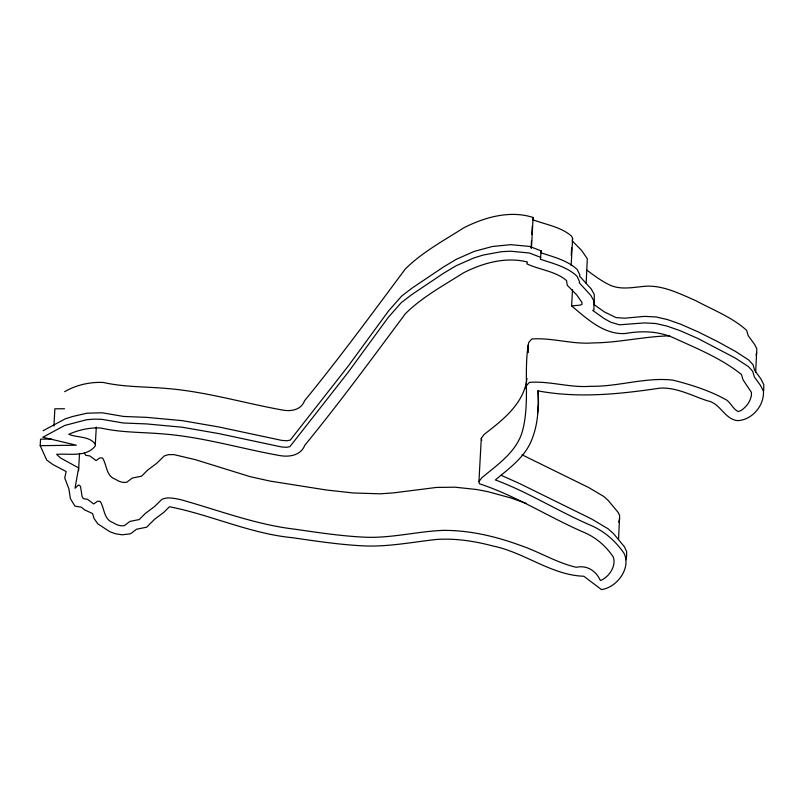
<?xml version="1.0" encoding="UTF-8"?>
<svg xmlns="http://www.w3.org/2000/svg" width="804" height="804" viewBox="0 0 804 804"><rect width="100%" height="100%" fill="white"/><g stroke="black" fill="none" stroke-linecap="round" stroke-linejoin="round"><path stroke-width="1.21" d="M526.982 378.423C524.017 403.678 502.781 420.01 484.129 434.431L481.284 438.27L478.933 481.636L479.415 483.777C516.279 495.817 549.031 517.364 584.568 532.62C596.317 537.725 605.955 546.177 613.14 556.75C616.728 565.704 608.97 577.383 600.387 580.498C595.935 570.79 587.081 564.941 576.247 567.282C556.73 562.8 539.444 551.876 520.54 545.464C495.907 536.429 469.938 530.288 443.587 530.359C417.306 531.343 391.447 538.348 365.036 537.203C341.509 536.117 318.183 532.58 294.897 529.193C255.401 524.6 218.296 510.098 180.227 499.535C174.207 498.4 167.694 496.671 161.825 499.364L154.529 506.57L145.293 513.475L139.233 519.555L129.957 521.414L124.389 525.625C120.409 526.479 116.419 524.781 113.123 522.68C103.525 519.414 104.711 508.329 100.178 501.334L97.445 501.284L93.706 503.957L87.556 499.334L83.325 498.641L82.078 496.56L80.601 486.922L79.666 485.325L78.3 485.134L75.043 488.269L78.631 467.908L60.36 457.888L56.622 454.34C69.064 453.335 86.38 457.496 95.224 446.029L96.299 427.035M755.659 372.463L756.805 348.775L754.654 344.524L748.202 335.69L746.645 330.333C731.941 317.077 712.686 309.791 695.38 300.485C680.023 293.832 664.285 285.792 647.109 286.134C634.276 286.927 620.407 290.767 608.347 284.325C600.668 280.415 593.704 275.32 586.88 270.114M763.689 390.674L763.8 384.694L760.845 378.825L754.715 370.443L753.057 364.725L748.655 359.951L735.469 351.418L717.56 341.549L698.033 331.821L680.475 324.143L667.571 319.61L656.074 316.957L644.557 316.374L624.668 318.203L616.035 317.59L604.347 311.892L594.005 304.555M481.284 438.27L481.767 440.411M43.165 430.703L65.084 418.924L72.481 416.542L86.872 413.206L102.208 412.784L123.665 416.462L146.871 417.376L182.357 420.663L218.859 426.974L281.792 440.401L286.907 440.773L290.274 440.1L348.323 365.981L388.573 310.907L401.648 296.073L411.919 288.204L443.657 266.878L456.411 259.25L474.159 251.411L492.41 246.486L510.791 244.667L529.635 246.436L541.213 250.878L540.378 259.23C553.072 263.561 566.92 266.717 576.981 276.164L579.533 281.581L579.222 282.727L590.86 295.47L593.915 300.987L593.935 309.912L592.679 310.374L603.995 318.444L610.678 322.203L619.432 324.816L644.195 322.917L655.722 323.509L667.219 326.153L680.114 330.685L697.681 338.363L735.117 357.971L748.293 366.493L752.705 371.267L754.363 376.986L760.483 385.377L763.448 391.236C764.363 405.588 751.891 420.361 737.258 420.623C724.183 418.844 720.434 403.106 707.289 400.764C691.922 395.709 676.536 387.176 659.923 388.131C619.562 394.171 578.347 398.432 537.836 390.855C538.971 407.919 537.987 425.396 531.122 441.285C524.027 457.918 508.761 468.692 495.375 479.948C528.54 492.259 558.639 511.615 591.171 525.504C604.638 531.424 615.733 541.182 624.035 553.283C631.351 568.167 616.98 587.433 601.523 589.593L583.804 576.247C551.303 575.172 524.429 552.348 492.892 545.986C474.4 541.072 455.175 538.117 436.009 539.494C412.392 542.147 388.845 546.8 364.976 545.946C340.745 544.841 316.726 541.233 292.746 537.735C250.165 533.695 211 514.861 169.473 506.751L163.775 512.379L154.569 519.263L146.64 527.213L136.529 529.233L130.499 533.796L122.118 534.801L115.495 533.766L109.867 531.735L97.847 523.886L94.098 518.58L92.56 513.575L84.47 509.776L81.375 507.203L74.943 506.138L70.39 498.591L68.913 488.902L64.722 477.948L66.189 471.546L52.752 464.471L46.743 460.049L40.2 445.687L40.552 439.145L51.486 439.084M53.928 425.989L54.863 408.804L64.501 408.754M78.581 470.732L79.516 453.386M531.122 247.913L531.514 240.547M531.846 234.406L532.318 225.813M531.454 248.165L533.112 217.482C510.118 210.025 484.802 217.15 463.898 227.753C443.798 240.557 422.241 252.144 405.256 269.059C372.232 313.359 339.559 357.971 304.535 400.764C301.158 410.151 290.837 411.648 282.335 410.01C243.361 402.995 205.161 391.387 165.523 388.382C144.79 386.583 123.886 387.126 103.515 382.493C90.108 381.769 76.259 384.935 64.642 391.679M478.933 481.636L481.777 477.797C498.028 464.199 518.037 451.014 523.012 428.884C529.585 401.508 523.846 372.855 528.188 345.077L528.771 342.403L531.735 339.007C551.976 337.429 572.307 344.574 592.779 342.916C618.628 342.775 643.994 336.394 669.792 335.851M571.252 255.22L571.644 247.853M571.141 265.451L572.609 238.446L571.483 236.074C560.629 226.708 545.685 224.628 532.65 219.683L533.112 217.482M525.846 388.443L526.419 385.769L529.384 382.372C549.624 380.794 569.956 387.94 590.427 386.292C618.105 386.875 645.481 376.935 672.988 380.131C690.767 384.674 708.565 390.211 724.736 399.015C730.695 401.538 732.504 409.125 738.253 411.517L740.997 410.583A36.039 26.271 3.1 0 0 750.112 399.849L751.388 395.859L751.449 392.452L743.027 379.759L741.499 374.513C721.771 358.695 697.671 348.785 674.727 338.363C659.29 331.127 642.145 330.534 625.572 333.479C604.186 335.107 586.699 318.565 571.624 305.902L572.498 289.802M586.166 283.289L587.292 258.687L581.604 250.436L572.277 240.949L572.609 238.446M618.547 539.394L619.633 515.615L618.216 512.51L608.266 500.52L603.874 496.53L588.568 487.475L522.047 454.813M537.534 413.055L538.499 403.698L538.288 390.372M618.789 522.178L619.683 518.53M625.793 559.695L626.668 556.117L626.597 551.554L624.386 546.73L613.573 533.705L608.326 528.931L591.523 518.952L519.344 483.435L500.962 475.204M541.213 250.878L540.74 252.687C553.433 257.019 567.272 260.174 577.332 269.611L579.895 275.038L579.583 276.174L591.211 288.927L594.267 294.445L594.287 303.359M756.021 355.026L756.725 352.825M571.624 305.902L580.016 305.148L581.955 304.425L581.955 302.415L576.759 294.957L567.272 285.299L566.529 280.546C555.373 271.059 539.765 269.933 526.911 263.873L527.404 261.993C505.786 256.556 482.782 262.938 463.385 272.898C443.527 285.551 422.241 296.998 405.427 313.671C372.463 357.941 339.791 402.492 304.806 445.255C300.786 455.597 289.068 457.305 279.501 455.526C240.597 448.552 202.467 436.924 162.9 433.919C142.187 432.11 121.293 432.693 100.942 428.04C89.968 427.336 78.762 429.869 68.782 434.311C77.003 437.828 89.998 435.949 95.354 444.391M40.2 445.687L76.36 445.205L42.813 437.245L64.722 425.467L86.52 419.758L94.239 419.115L101.857 419.336L123.313 423.004L146.519 423.919L181.995 427.205L218.507 433.527L281.44 446.944L286.556 447.325L289.912 446.652L347.971 372.533L388.211 317.449L401.296 302.616L411.568 294.746L443.295 273.42L456.049 265.792L473.807 257.963L482.892 255.129L501.264 251.712L510.439 251.21L529.283 252.979L540.851 257.421M526.298 503.435L510.791 497.927L487.676 491.626L476.541 489.495L454.913 487.184L436.542 487.435L393.829 492.842L380.382 493.817L353.177 492.973L326.685 490.048L270.023 481.083L250.185 476.671L195.422 459.687L173.965 454.612L168.237 454.682L164.177 455.999L156.88 463.204L147.645 470.109L141.584 476.179L132.308 478.048L126.73 482.249C122.761 483.114 118.771 481.415 115.464 479.305C105.877 476.048 107.063 464.953 102.52 457.958L99.796 457.918L96.048 460.581L89.897 455.968L85.676 455.265L84.42 453.195M528.188 345.077L528.308 352.564"/></g></svg>
